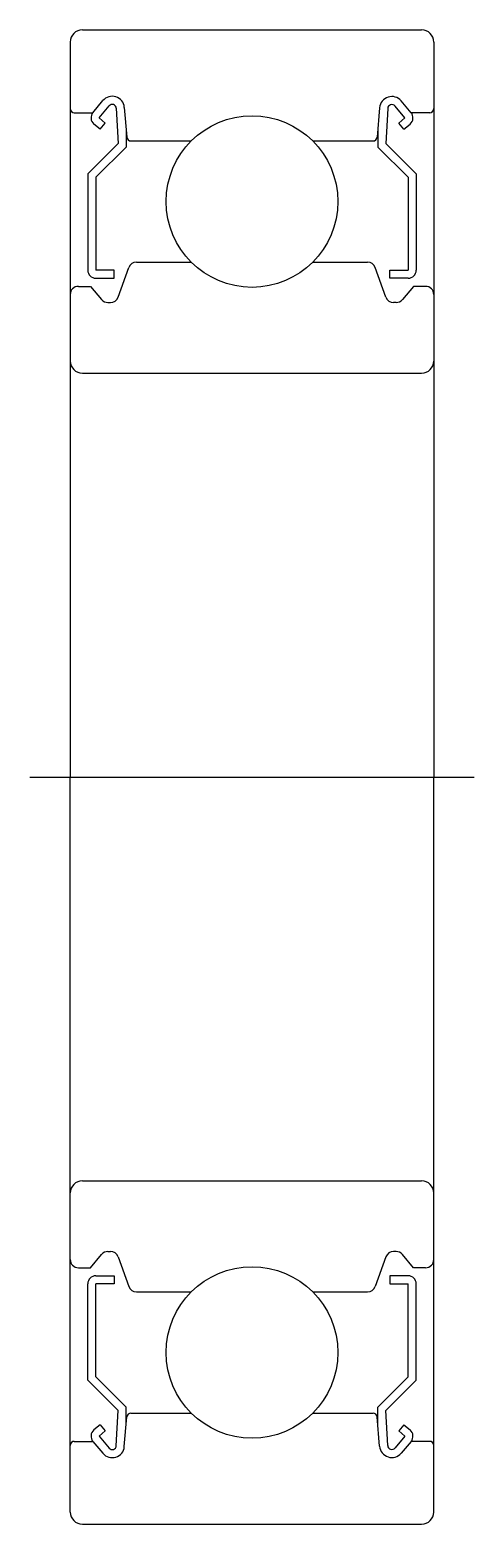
# Model space of a CAD drawing. Extents: x 5.3 to 80, y 3.2 to 67.6.
# Drawn here: x 68.98 to 79.98, y 30.58 to 67.58 of the extents above; entities outside this region: 2.
import ezdxf

# ---------------------------------------------------------------- set-up
doc = ezdxf.new("R2010")
doc.units = 0
doc.linetypes.add('CENTER', pattern=[50.8, 31.75, -6.35, 6.35, -6.35])
doc.layers.get('0').update_dxf_attribs({"linetype": 'CONTINUOUS'})
doc.layers.add('CENTER', color=1, linetype='CENTER')
doc.styles.get("Standard").update_dxf_attribs({"font": 'txt.shx'})

msp = doc.modelspace()

# ---------------------------------------------------------------- linework, layer by layer
at = {"color": 7, "linetype": 'CONTINUOUS'}
for p, q in [((70.276, 67.583), (78.676, 67.583)), ((69.976, 67.283), (69.976, 49.083)), ((78.976, 67.283), (78.976, 49.083)), ((70.076, 65.533), (70.536, 65.533)), ((70.536, 65.533), (70.786, 65.831)), ((70.689, 65.404), (70.939, 65.703)), ((71.116, 65.643), (71.159, 64.766)), ((71.314, 65.664), (71.379, 64.924)), ((77.637, 65.656), (77.573, 64.924)), ((77.836, 65.639), (77.793, 64.766)), ((78.263, 65.404), (78.018, 65.696)), ((78.416, 65.533), (78.171, 65.825)), ((78.876, 65.533), (78.416, 65.533)), ((70.714, 65.123), (70.561, 65.251)), ((70.842, 65.276), (70.689, 65.404)), ((70.714, 65.123), (70.842, 65.276)), ((71.359, 65.153), (71.359, 64.683)), ((77.593, 65.153), (77.593, 64.683)), ((78.11, 65.276), (78.263, 65.404)), ((78.238, 65.123), (78.11, 65.276)), ((78.238, 65.123), (78.391, 65.251)), ((71.159, 64.766), (70.409, 64.016)), ((71.479, 64.833), (72.971, 64.833)), ((75.981, 64.833), (77.473, 64.833)), ((77.793, 64.766), (78.543, 64.016)), ((71.359, 64.683), (70.609, 63.933)), ((77.593, 64.683), (78.343, 63.933)), ((70.409, 64.016), (70.409, 61.633)), ((78.543, 64.016), (78.543, 61.633)), ((70.609, 63.933), (70.609, 61.633)), ((78.343, 63.933), (78.343, 61.633)), ((71.614, 61.833), (72.971, 61.833)), ((75.981, 61.833), (77.338, 61.833)), ((71.059, 61.633), (70.609, 61.633)), ((70.609, 61.433), (71.059, 61.433)), ((71.059, 61.433), (71.059, 61.633)), ((71.158, 60.965), (71.426, 61.702)), ((77.794, 60.965), (77.526, 61.701)), ((77.893, 61.633), (78.343, 61.633)), ((77.893, 61.433), (77.893, 61.633)), ((78.343, 61.433), (77.893, 61.433)), ((70.176, 61.233), (70.476, 61.233)), ((70.476, 61.233), (70.752, 60.905)), ((78.476, 61.233), (78.2, 60.904)), ((78.776, 61.233), (78.476, 61.233)), ((70.905, 60.833), (70.97, 60.833)), ((78.047, 60.833), (77.982, 60.833)), ((70.276, 59.083), (78.676, 59.083)), ((69.976, 30.883), (69.976, 49.083)), ((78.976, 30.883), (78.976, 49.083)), ((70.276, 39.083), (78.676, 39.083)), ((70.476, 36.933), (70.752, 37.262)), ((70.905, 37.333), (70.97, 37.333)), ((71.158, 37.202), (71.426, 36.465)), ((77.794, 37.201), (77.526, 36.465)), ((78.047, 37.333), (77.982, 37.333)), ((78.476, 36.933), (78.2, 37.262)), ((70.176, 36.933), (70.476, 36.933)), ((70.609, 36.733), (71.059, 36.733)), ((71.059, 36.733), (71.059, 36.533)), ((78.343, 36.733), (77.893, 36.733)), ((77.893, 36.733), (77.893, 36.533)), ((78.776, 36.933), (78.476, 36.933)), ((70.409, 34.15), (70.409, 36.533)), ((70.609, 34.233), (70.609, 36.533)), ((71.059, 36.533), (70.609, 36.533)), ((71.614, 36.333), (72.971, 36.333)), ((75.981, 36.333), (77.338, 36.333)), ((77.893, 36.533), (78.343, 36.533)), ((78.343, 34.233), (78.343, 36.533)), ((78.543, 34.15), (78.543, 36.533)), ((71.159, 33.4), (70.409, 34.15)), ((71.359, 33.483), (70.609, 34.233)), ((77.593, 33.483), (78.343, 34.233)), ((77.793, 33.4), (78.543, 34.15)), ((71.116, 32.523), (71.159, 33.4)), ((71.359, 33.013), (71.359, 33.483)), ((71.479, 33.333), (72.971, 33.333)), ((75.981, 33.333), (77.473, 33.333)), ((77.593, 33.013), (77.593, 33.483)), ((77.836, 32.527), (77.793, 33.4)), ((70.714, 33.043), (70.561, 32.915)), ((70.714, 33.043), (70.842, 32.89)), ((71.314, 32.502), (71.379, 33.242)), ((77.637, 32.51), (77.573, 33.242)), ((78.238, 33.043), (78.11, 32.89)), ((78.238, 33.043), (78.391, 32.915)), ((70.076, 32.633), (70.536, 32.633)), ((70.536, 32.633), (70.786, 32.336)), ((70.842, 32.89), (70.689, 32.762)), ((70.689, 32.762), (70.939, 32.464)), ((78.263, 32.762), (78.018, 32.47)), ((78.11, 32.89), (78.263, 32.762)), ((78.416, 32.633), (78.171, 32.341)), ((78.876, 32.633), (78.416, 32.633)), ((70.276, 30.583), (78.676, 30.583))]:
    msp.add_line(p, q, dxfattribs=at)
for centre in [(74.476, 63.333), (74.476, 34.833)]:
    msp.add_circle(centre, 2.125, dxfattribs=at)
for centre, radius, start, end in [((70.276, 67.283), 0.3, 90, 180), ((78.676, 67.283), 0.3, 0, 90), ((71.015, 65.638), 0.3, 4.9967, 140.001), ((77.939, 65.63), 0.303, 40.0459, 175.0792), ((70.076, 65.633), 0.1, 180, 270), ((70.689, 65.405), 0.2, 140.001, 230.0801), ((71.016, 65.638), 0.1, 2.8199, 140.0012), ((77.939, 65.63), 0.103, 39.874, 175.0048), ((78.263, 65.404), 0.2, 309.9138, 40.1318), ((78.876, 65.633), 0.1, 269.9995, 359.9913), ((71.479, 64.933), 0.1, 184.9967, 269.9995), ((77.473, 64.933), 0.1, 269.9995, 354.8557), ((71.614, 61.633), 0.2, 90, 159.9919), ((77.338, 61.633), 0.2, 19.8845, 90.0002), ((70.609, 61.633), 0.2, 180, 270), ((78.343, 61.633), 0.2, 269.9998, 359.9956), ((70.176, 61.033), 0.2, 90, 180), ((78.776, 61.033), 0.2, 359.9956, 90.0002), ((70.905, 61.033), 0.2, 219.9921, 270), ((70.97, 61.033), 0.2, 270, 339.9919), ((77.982, 61.033), 0.2, 199.8883, 269.9998), ((78.047, 61.033), 0.2, 269.9998, 319.8616), ((70.276, 59.383), 0.3, 180, 270), ((78.676, 59.383), 0.3, 270, 0), ((70.276, 38.783), 0.3, 90, 180), ((78.676, 38.783), 0.3, 0, 90), ((70.176, 37.133), 0.2, 180, 270), ((70.905, 37.133), 0.2, 90, 140.0079), ((70.97, 37.133), 0.2, 20.0081, 90), ((77.982, 37.133), 0.2, 90.0002, 160.1117), ((78.047, 37.133), 0.2, 40.1384, 90.0002), ((78.776, 37.133), 0.2, 269.9998, 0.0044), ((70.609, 36.533), 0.2, 90, 180), ((78.343, 36.533), 0.2, 0.0044, 90.0002), ((71.614, 36.533), 0.2, 200.0081, 270), ((77.338, 36.533), 0.2, 269.9998, 340.1155), ((71.479, 33.233), 0.1, 90.0005, 175.0033), ((77.473, 33.233), 0.1, 5.1443, 90.0005), ((70.076, 32.533), 0.1, 90, 180), ((70.689, 32.762), 0.2, 129.9199, 219.999), ((78.263, 32.762), 0.2, 319.8682, 50.0862), ((78.876, 32.533), 0.1, 0.0087, 90.0005), ((71.015, 32.529), 0.3, 219.999, 355.0033), ((71.016, 32.528), 0.1, 219.9988, 357.1801), ((77.939, 32.536), 0.303, 184.9208, 319.9541), ((77.939, 32.536), 0.103, 184.9952, 320.126), ((70.276, 30.883), 0.3, 180, 270), ((78.676, 30.883), 0.3, 270, 0)]:
    msp.add_arc(centre, radius, start, end, dxfattribs=at)
at = {"layer": 'CENTER', "color": 1, "linetype": 'CENTER'}
msp.add_line((68.976, 49.083), (79.976, 49.083), dxfattribs=at)

# ---------------------------------------------------------------- texts
at = {"color": 7, "linetype": 'CONTINUOUS'}
for s, p in [('SBC6904ZZ', (5, 11.744)), ('SBC6904', (5, 3.193))]:
    msp.add_text(s, height=2, dxfattribs=at).set_placement(p)

doc.saveas('drawing.dxf')
